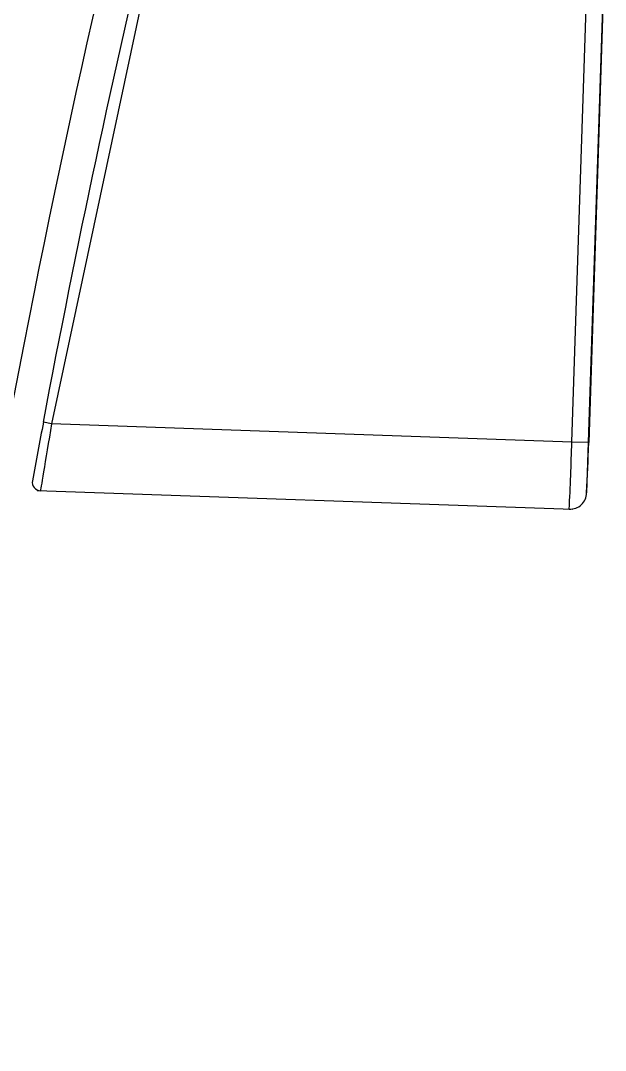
# Model space of a CAD drawing. Header units: millimetres. Extents: x -60 to 7633, y -2614 to 2146.
# Drawn here: x 3249.71 to 3267.12, y 952.37 to 983.01 of the extents above; entities that cross this region are included whole.
import ezdxf

# ---------------------------------------------------------------- set-up
doc = ezdxf.new("R2010")
doc.units = ezdxf.units.MM
doc.layers.get('0').update_dxf_attribs({"color": 250})

msp = doc.modelspace()

# ---------------------------------------------------------------- linework, layer by layer
at = {"linetype": 'Continuous'}
for p, q in [((3253.96, 986.584), (3250.638, 971.012)), ((3266.124, 970.471), (3266.622, 985.748)), ((3267.122, 985.732), (3266.624, 970.455)), ((3267.094, 985.233), (3266.563, 968.956)), ((3250.638, 971.012), (3250.392, 971.058)), ((3266.124, 970.471), (3250.638, 971.012)), ((3266.624, 970.455), (3266.124, 970.471)), ((3250.209, 969.026), (3266.149, 968.469))]:
    msp.add_line(p, q, dxfattribs=at)
for centre, radius, start, end in [((3614.607, 902.236), 370.66, 169.29958, 169.57333), ((3112.601, 975.482), 153.605, 357.38448, 358.13051), ((3181.105, 973.17), 85.562, 357.17705, 358.18154), ((3181.147, 973.168), 85.52, 357.87094, 358.18178), ((3250.313, 969.272), 0.25, 169.5495, 268.8356), ((3266.063, 968.972), 0.5, 268, 358.1326)]:
    msp.add_arc(centre, radius, start, end, dxfattribs=at)
for points in [[(3240.113, 880.553), (3242.158, 923.188), (3245.766, 959.018), (3253.416, 989.619)], [(3250.392, 971.058), (3251.378, 976.278), (3252.478, 981.476), (3253.717, 986.642)]]:
    msp.add_open_spline(points, degree=3, dxfattribs=at)
msp.add_open_spline([(3250.638, 971.012), (3250.547, 970.485), (3250.458, 969.953), (3250.337, 969.214), (3250.305, 969.022), (3250.305, 969.022)], degree=3, knots=[0, 0, 0, 0, 0.500498, 0.500498, 1, 1, 1, 1], dxfattribs=at)

doc.saveas('drawing.dxf')
